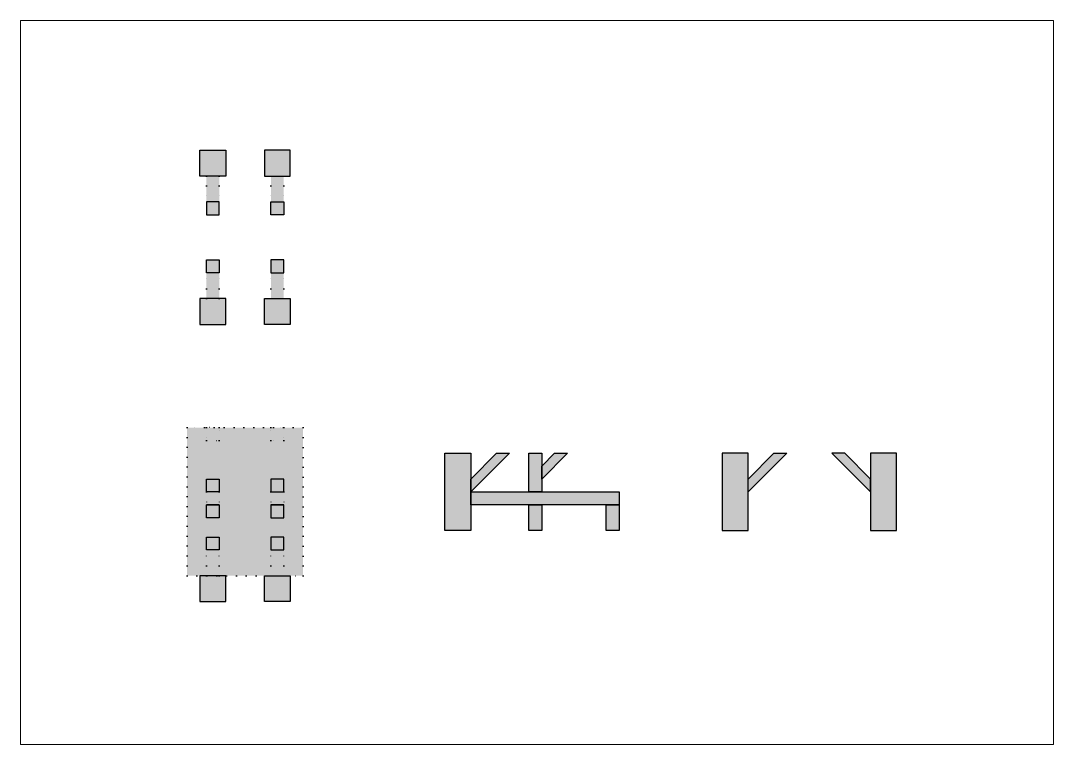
# Paper-space layout 'bot' of a CAD drawing. Header units: millimetres. Extents: x 29 to 262, y 20 to 183.
# The model-space entities are those that its viewports show. They can reach past a viewport. Long polylines and large blocks are cut down to what shows.
import ezdxf

# ---------------------------------------------------------------- set-up
doc = ezdxf.new("R2010")
doc.units = ezdxf.units.MM
doc.linetypes.add('DOT', pattern=[6.35, 0, -6.35])
doc.layers.add('bottom', color=150, linetype='Continuous')
doc.layers.add('supports', color=90, linetype='Continuous')

msp = doc.modelspace()

# ---------------------------------------------------------------- hatches: boundary and pattern name
at = {"layer": 'bottom', "transparency": 33554457}
h = msp.add_hatch(color=256, dxfattribs=at)
h.paths.add_polyline_path([(24.5, 36), (23, 36), (23, 35), (22, 35), (22, 36), (18, 36), (18, 35), (17, 35), (17, 36), (15.5, 36), (15.5, 24.5), (17, 24.5), (17, 26.5), (17, 27.5), (18, 27.5), (18, 26.5), (18, 24.5), (22, 24.5), (22, 26.5), (22, 27.5), (23, 27.5), (23, 26.5), (23, 24.5), (24.5, 24.5)])
h.paths.add_polyline_path([(22, 31), (22, 32), (23, 32), (23, 31), (23, 30), (23, 29), (22, 29), (22, 30)], flags=16)
h.paths.add_polyline_path([(18, 30), (18, 29), (17, 29), (17, 30), (17, 31), (17, 32), (18, 32), (18, 31)], flags=16)
h.paths.add_polyline_path([(18, 31), (17, 31), (17, 30), (18, 30)], flags=0)
h.paths.add_polyline_path([(18, 32), (17, 32), (17, 31), (18, 31)], flags=0)
h.paths.add_polyline_path([(18, 30), (17, 30), (17, 29), (18, 29)], flags=0)
h.paths.add_polyline_path([(23, 30), (22, 30), (22, 29), (23, 29)], flags=0)
h.paths.add_polyline_path([(23, 31), (22, 31), (22, 30), (23, 30)], flags=0)
h.paths.add_polyline_path([(23, 32), (22, 32), (22, 31), (23, 31)], flags=0)
h.paths.add_polyline_path([(23, 36), (22, 36), (22, 35), (23, 35)], flags=17)
h.paths.add_polyline_path([(18, 36), (17, 36), (17, 35), (18, 35)], flags=17)
h.paths.add_polyline_path([(18.5, 24.5), (16.5, 24.5), (16.5, 22.5), (18.5, 22.5)])
h.paths.add_polyline_path([(23.5, 24.5), (21.5, 24.5), (21.5, 22.5), (23.5, 22.5)])
h.paths.add_polyline_path([(23, 26.5), (22, 26.5), (22, 24.5), (23, 24.5)], flags=17)
h.paths.add_polyline_path([(18, 26.5), (17, 26.5), (17, 24.5), (18, 24.5)], flags=17)
h.paths.add_polyline_path([(18, 27.5), (17, 27.5), (17, 26.5), (18, 26.5)], flags=17)
h.paths.add_polyline_path([(23, 27.5), (22, 27.5), (22, 26.5), (23, 26.5)], flags=17)
h.paths.add_polyline_path([(18.5, 46), (16.5, 46), (16.5, 44), (18.5, 44)])
h.paths.add_polyline_path([(23.5, 46), (21.5, 46), (21.5, 44), (23.5, 44)])
h.paths.add_polyline_path([(18, 48), (17, 48), (17, 46), (18, 46)])
h.paths.add_polyline_path([(23, 48), (22, 48), (22, 46), (23, 46)])
h.paths.add_polyline_path([(23, 49), (22, 49), (22, 48), (23, 48)])
h.paths.add_polyline_path([(18, 49), (17, 49), (17, 48), (18, 48)])
h.paths.add_polyline_path([(18, 53.5), (17, 53.5), (17, 52.5), (18, 52.5)])
h.paths.add_polyline_path([(23, 53.5), (22, 53.5), (22, 52.5), (23, 52.5)])
h.paths.add_polyline_path([(23, 55.5), (22, 55.5), (22, 53.5), (23, 53.5)])
h.paths.add_polyline_path([(18, 55.5), (17, 55.5), (17, 53.5), (18, 53.5)])
h.paths.add_polyline_path([(18.5, 57.5), (16.5, 57.5), (16.5, 55.5), (18.5, 55.5)])
h.paths.add_polyline_path([(23.5, 57.5), (21.5, 57.5), (21.5, 55.5), (23.5, 55.5)])
h = msp.add_hatch(color=256, dxfattribs=at)
h.paths.add_polyline_path([(37.5, 34), (35.5, 34), (35.5, 28), (37.5, 28)])
h.paths.add_polyline_path([(40.5, 34), (39.5, 34), (37.5, 32), (37.5, 31)])
h.paths.add_polyline_path([(49, 31), (43, 31), (43, 31), (42, 31), (37.5, 31), (37.5, 30), (49, 30)])
h.paths.add_polyline_path([(43, 32), (43, 34), (42, 34), (42, 31), (43, 31)])
h.paths.add_polyline_path([(45, 34), (44, 34), (43, 33), (43, 32)])
h.paths.add_polyline_path([(43, 30), (42, 30), (42, 28), (43, 28)])
h.paths.add_polyline_path([(49, 30), (48, 30), (48, 28), (49, 28)])
h.paths.add_polyline_path([(59, 34), (57, 34), (57, 28), (59, 28)])
h.paths.add_polyline_path([(62, 34), (61, 34), (59, 32), (59, 31)])
h.paths.add_polyline_path([(66.5, 34), (65.5, 34), (68.5, 31), (68.5, 32)])
h.paths.add_polyline_path([(70.5, 34), (68.5, 34), (68.5, 28), (70.5, 28)])

# ---------------------------------------------------------------- linework, layer by layer
at = {"layer": 'bottom', "linetype": 'DOT', "transparency": 33554664}
for p, q in [((17, 55.5), (17, 53.5)), ((18, 55.5), (18, 53.5)), ((22, 55.5), (22, 53.5)), ((23, 55.5), (23, 53.5)), ((17, 46), (17, 48)), ((18, 46), (18, 48)), ((22, 46), (22, 48)), ((23, 46), (23, 48)), ((17, 31), (17, 30)), ((18, 31), (18, 30)), ((22, 31), (22, 30)), ((23, 31), (23, 30)), ((17, 24.5), (17, 26.5)), ((18, 24.5), (18, 26.5)), ((22, 24.5), (22, 26.5)), ((23, 24.5), (23, 26.5))]:
    msp.add_line(p, q, dxfattribs=at)
at = {"layer": 'bottom', "transparency": 33554664}
for p, q in [((17, 31), (17, 32)), ((17, 32), (18, 32)), ((18, 32), (18, 31)), ((23, 32), (22, 32)), ((22, 32), (22, 31)), ((23, 31), (23, 32)), ((43, 32), (43, 31)), ((68.5, 31), (68.5, 31)), ((18, 30), (17, 30)), ((22, 30), (23, 30))]:
    msp.add_line(p, q, dxfattribs=at)
at = {"layer": 'bottom'}
msp.add_line((37.5, 31), (37.5, 31), dxfattribs=at)
at = {"layer": 'bottom', "transparency": 33554664}
for points in [[(16.5, 57.5), (18.5, 57.5), (18.5, 55.5), (16.5, 55.5), (16.5, 57.5)], [(23.5, 57.5), (21.5, 57.5), (21.5, 55.5), (23.5, 55.5), (23.5, 57.5)], [(16.5, 44), (18.5, 44), (18.5, 46), (16.5, 46), (16.5, 44)], [(23.5, 44), (21.5, 44), (21.5, 46), (23.5, 46), (23.5, 44)], [(43, 34), (43, 31), (42, 31), (42, 34), (43, 34)], [(43, 32), (43, 33), (44, 34), (45, 34), (43, 32)], [(59, 31), (59, 32), (61, 34), (62, 34), (59, 31)], [(68.5, 31), (68.5, 32), (66.5, 34), (65.5, 34), (68.5, 31)], [(49, 30), (49, 28), (48, 28), (48, 30), (49, 30)], [(16.5, 22.5), (18.5, 22.5), (18.5, 24.5), (16.5, 24.5), (16.5, 22.5)], [(23.5, 22.5), (21.5, 22.5), (21.5, 24.5), (23.5, 24.5), (23.5, 22.5)]]:
    msp.add_lwpolyline(points, dxfattribs=at)
for points in [[(18, 53.5), (17, 53.5), (17, 52.5), (18, 52.5)], [(22, 53.5), (23, 53.5), (23, 52.5), (22, 52.5)], [(18, 48), (17, 48), (17, 49), (18, 49)], [(22, 48), (23, 48), (23, 49), (22, 49)], [(59, 34), (57, 34), (57, 28), (59, 28)], [(70.5, 34), (68.5, 34), (68.5, 28), (70.5, 28)], [(18, 31), (17, 31), (17, 32), (18, 32)], [(22, 31), (23, 31), (23, 32), (22, 32)], [(18, 29), (17, 29), (17, 30), (18, 30)], [(22, 29), (23, 29), (23, 30), (22, 30)], [(18, 26.5), (17, 26.5), (17, 27.5), (18, 27.5)], [(22, 26.5), (23, 26.5), (23, 27.5), (22, 27.5)]]:
    msp.add_lwpolyline(points, close=True, dxfattribs=at)
at = {"layer": 'bottom', "linetype": 'DOT', "transparency": 33554664}
for points in [[(24.5, 36), (15.5, 36), (15.5, 24.5), (24.5, 24.5)], [(18, 36), (17, 36), (17, 35), (18, 35)], [(22, 36), (23, 36), (23, 35), (22, 35)]]:
    msp.add_lwpolyline(points, close=True, dxfattribs=at)
at = {"layer": 'bottom'}
msp.add_lwpolyline([(35.5, 34), (37.5, 34), (37.5, 28), (35.5, 28)], close=True, dxfattribs=at)
for points in [[(37.5, 31), (37.5, 32), (39.5, 34), (40.5, 34), (37.5, 31)], [(37.5, 31), (49, 31), (49, 30), (37.5, 30), (37.5, 31)], [(43, 30), (43, 28), (42, 28), (42, 30), (43, 30)]]:
    msp.add_lwpolyline(points, dxfattribs=at)

psp = doc.layouts.new('bot')

# ---------------------------------------------------------------- viewports
at = {"layer": 'supports', "transparency": 33554664, "view_target_point": (22.675, 39.1)}
vp = psp.add_viewport(center=(145.29, 101.83), size=(232.46, 162.9325), view_center_point=(19.96009, 0.38987), view_height=56.1281477, dxfattribs=at)
vp.frozen_layers = ['supports']

doc.saveas('drawing.dxf')
